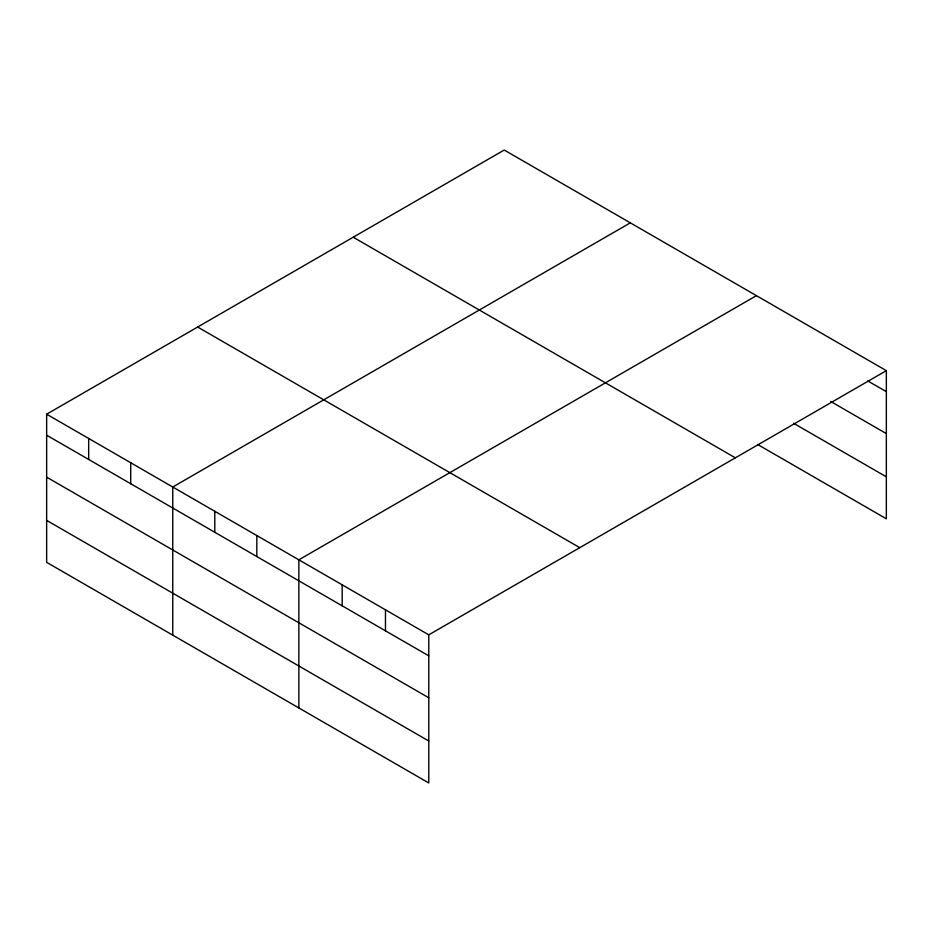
<?xml version="1.0" encoding="UTF-8"?>
<svg xmlns="http://www.w3.org/2000/svg" width="933" height="933" viewBox="0 0 933 933"><rect width="100%" height="100%" fill="white"/><g stroke="black" fill="none" stroke-linecap="round" stroke-linejoin="round"><path stroke-width="1.4" d="M886.35 370.658L504.217 150.038L46.65 414.205L46.65 562.342L428.783 782.962L428.783 634.837L886.35 370.658L886.35 518.795L757.666 444.493M630.323 222.847L172.757 487.014L172.757 635.151M756.43 295.644L298.852 559.823L298.852 707.949M867.795 380.932L886.35 391.65M830.673 401.458L886.35 433.6M793.551 423.255L886.35 476.833M353.222 237.215L735.356 457.835M197.644 327.028L579.778 547.659M46.65 414.205L428.783 634.837M46.65 435.198L428.783 655.829M46.65 477.16L428.783 697.779M46.65 520.381L428.783 741.012M385.469 609.832L385.469 630.825M342.166 584.828L342.166 605.82M256.82 535.554L256.82 556.546M214.788 511.284L214.788 532.276M130.713 462.745L130.713 483.737M88.682 438.475L88.682 459.468"/></g></svg>
